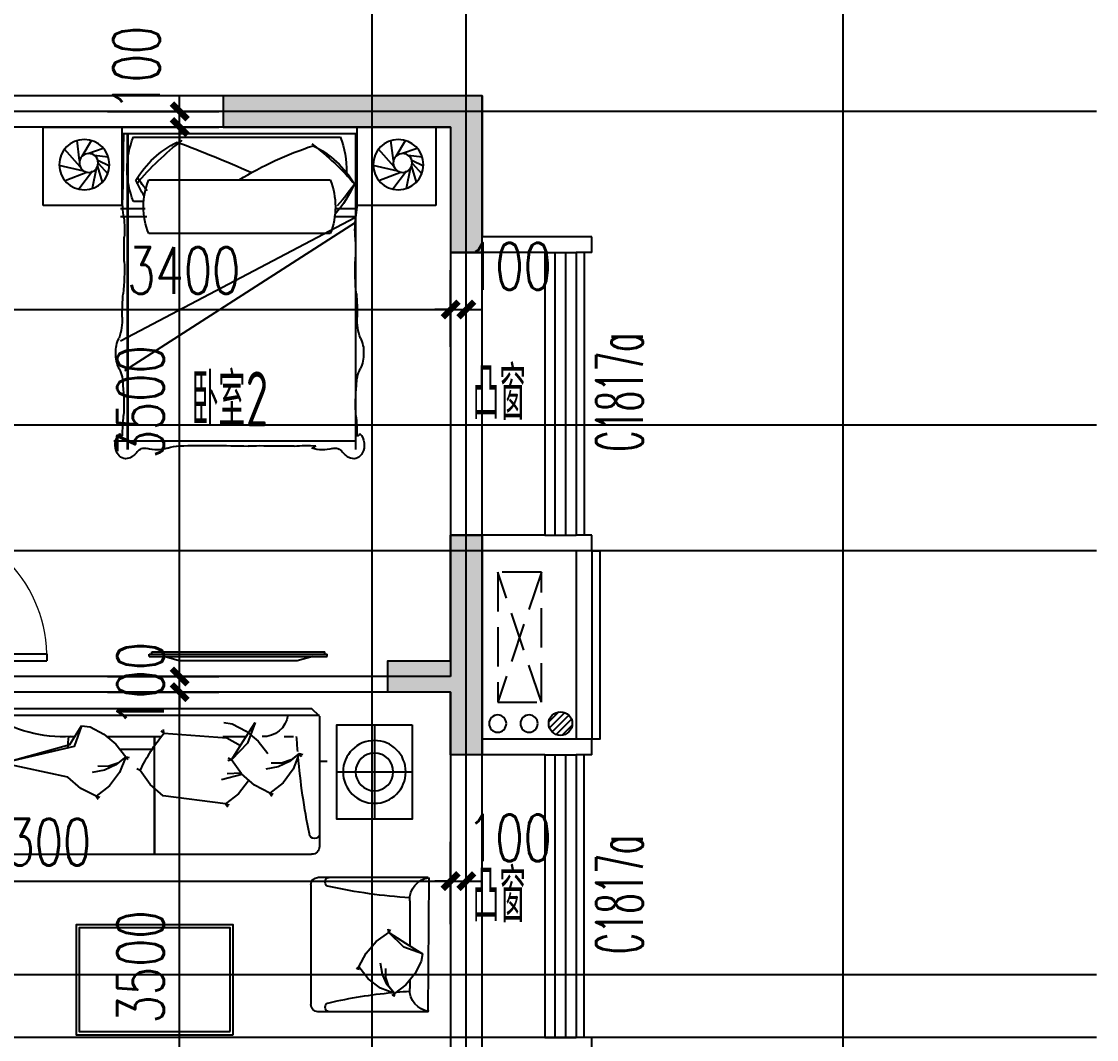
# Model space of a CAD drawing. Extents: x -129588 to 17450, y 1144 to 109436.
# Drawn here: x -1348 to 5501, y 29986 to 36471 of the extents above; entities that cross this region are included whole.
import ezdxf

# ---------------------------------------------------------------- set-up
doc = ezdxf.new("R2010")
doc.units = 0
doc.header["$LTSCALE"] = 1000
doc.header["$MEASUREMENT"] = 0
doc.linetypes.add('DASH', pattern=[0.35, 0.25, -0.1])
for name, color, linetype, plot in [('_S-PS(排水管)', 255, 'Continuous', False), ('A-area(算全面积)', 21, 'Continuous', False), ('A-area(算半面积)', 23, 'Continuous', False), ('A-FUR', 8, 'Continuous', False)]:
    doc.layers.add(name, color=color, linetype=linetype, plot=plot)
for name, color, linetype in [('_S-YS(雨水管)', 3, 'Continuous'), ('_S-空调立管', 7, 'Continuous'), ('A-看线', 105, 'Continuous'), ('A-空调室外机', 5, 'DASH'), ('A-第三道尺寸线', 105, 'Continuous'), ('A-线脚看线', 9, 'Continuous'), ('DOTE', 16, 'Continuous'), ('NL', 5, 'Continuous'), ('PUB_HATCH', 8, 'Continuous'), ('PUB_TEXT', 7, 'Continuous'), ('WALL', 2, 'Continuous'), ('WINDOW', 4, 'Continuous'), ('WINDOW_TEXT', 7, 'Continuous'), ('剪力墙', 6, 'Continuous'), ('栏杆', 142, 'Continuous')]:
    doc.layers.add(name, color=color, linetype=linetype)
doc.styles.add('_TCH_DIM_T3', font='SIMPLEX.shx', dxfattribs={"width": 0.705882, "bigfont": 'GBCBIG.shx'})
doc.styles.add('_TCH_WINDOW', font='SIMPLEX.shx', dxfattribs={"width": 0.7, "height": 3.5, "bigfont": 'GBCBIG.shx'})
doc.styles.get("Standard").update_dxf_attribs({"font": 'gbenor.shx', "width": 0.7, "bigfont": 'gbcbig.shx'})
doc.dimstyles.new('_TCH_ARCH&&100', dxfattribs={"dimtxt": 297.5, "dimasz": 100, "dimexe": 250, "dimexo": 300, "dimgap": 100, "dimtad": 1, "dimdec": 0, "dimzin": 0, "dimdsep": 46, "dimtxsty": '_TCH_DIM_T3', "dimblk": 'ARCHTICK', "dimcen": 0.09, "dimclrt": 7, "dimazin": 2, "dimtfac": 1, "dimtdec": 0, "dimtix": 1, "dimtmove": 2, "dimatfit": 3, "dimfxl": 0, "dimtolj": 1, "dimtzin": 0, "dimarcsym": 0})

# ---------------------------------------------------------------- blocks, each defined once
blk = doc.blocks.new('jgjlq030328')
at = {"layer": 'PUB_HATCH'}
for points in [[(-244735, 27311.9), (-244735, 28311.9), (-246385, 28311.9), (-246385, 28111.9), (-244935, 28111.9), (-244935, 27311.9)], [(-244735, 25511.9), (-244735, 24111.9), (-244935, 24111.9), (-244935, 24511.9), (-245335, 24511.9), (-245335, 24711.9), (-244935, 24711.9), (-244935, 25511.9)]]:
    blk.add_hatch(color=256, dxfattribs=at).paths.add_polyline_path(points)
at = {"layer": '剪力墙'}
for points in [[(-244735, 27311.9), (-244735, 28311.9), (-246385, 28311.9), (-246385, 28111.9), (-244935, 28111.9), (-244935, 27311.9)], [(-244735, 25511.9), (-244735, 24111.9), (-244935, 24111.9), (-244935, 24511.9), (-245335, 24511.9), (-245335, 24711.9), (-244935, 24711.9), (-244935, 25511.9)]]:
    blk.add_lwpolyline(points, close=True, dxfattribs=at)
blk = doc.blocks.new('zhouxianssceng0329')
at = {"layer": 'DOTE'}
for p, q in [((886.3, 144298.2), (886.3, 156469.4)), ((1486.3, 147398.2), (1486.3, 156469.4)), ((3886.3, 132089.9), (3886.3, 156469.4)), ((5501.3, 154698.2), (-8413.7, 154698.2)), ((5501.3, 152698.2), (-8413.7, 152698.2)), ((5501.3, 151898.2), (-20013.7, 151898.2)), ((5501.3, 149198.2), (-22013.7, 149198.2)), ((5501.3, 148798.2), (-44988.6, 148798.2))]:
    blk.add_line(p, q, dxfattribs=at)
blk = doc.blocks.new('A$C40FB7DD8')
at = {"layer": 'A-FUR'}
for p, q in [((41.5, 2879.3), (0, 2829.3)), ((41.5, 2879.3), (41.5, 780.5)), ((878.2, 2880.5), (48.2, 2880.5)), ((878.2, 2880.5), (48.2, 2880.5)), ((0, 2829.3), (0, 830.5)), ((928.2, 2830.5), (928.2, 830.5)), ((928.2, 2830.5), (928.2, 830.5)), ((178.2, 2380.5), (178.2, 2340.1)), ((178.2, 2380.5), (178.2, 2340.1)), ((178.2, 2136.3), (178.2, 1788.7)), ((178.2, 2136.3), (178.2, 1788.7)), ((258.2, 2052.9), (258.2, 1846.2)), ((258.2, 2052.9), (258.2, 1846.2)), ((928.2, 1830.5), (178.2, 1830.5)), ((178.2, 1830.5), (234.9, 1830.5)), ((928.2, 1830.5), (178.2, 1830.5)), ((178.2, 1830.5), (234.9, 1830.5)), ((508.2, 1830.5), (928.2, 1830.5)), ((508.2, 1830.5), (928.2, 1830.5)), ((178.2, 1396.7), (178.2, 1246.9)), ((178.2, 1396.7), (178.2, 1246.9)), ((178.2, 1005.8), (178.2, 945.4)), ((178.2, 1005.8), (178.2, 945.4)), ((48.2, 780.5), (0, 830.5)), ((1120.8, 835.2), (1885.8, 835.2)), ((48.2, 780.5), (878.2, 780.5)), ((48.2, 780.5), (878.2, 780.5)), ((1075.8, 88.2), (1075.8, 790.2)), ((1930.8, 88.2), (1930.8, 790.2)), ((403.2, 670.5), (403.2, 190.5)), ((403.2, 670.5), (403.2, 190.5)), ((103.2, 430.5), (703.2, 430.5)), ((1224.3, 205.2), (1511.1, 205.2)), ((1728.1, 205.2), (1782.4, 205.2)), ((1930.8, 88.2), (1076.9, 82.1))]:
    blk.add_line(p, q, dxfattribs=at)
for points in [[(346.7, 2797.9), (335.5, 2818.2)], [(346.7, 2797.9), (335.5, 2818.2)], [(346.7, 2797.9), (351.9, 2820.8)], [(346.7, 2797.9), (351.9, 2820.8)], [(108.7, 2296.4), (240.3, 2344.4), (346.7, 2797.9), (228.5, 2371.8), (108.7, 2296.4)], [(108.7, 2296.4), (240.3, 2344.4), (346.7, 2797.9), (228.5, 2371.8), (108.7, 2296.4)], [(558.7, 2203.4), (508, 2301.4), (436, 2383.9), (346.7, 2797.9)], [(558.7, 2203.4), (508, 2301.4), (436, 2383.9), (346.7, 2797.9)], [(108.7, 2296.4), (116.7, 2242), (163.4, 2154.2), (227.2, 2077.4), (306.1, 2015.1)], [(108.7, 2296.4), (116.7, 2242), (163.4, 2154.2), (227.2, 2077.4), (306.1, 2015.1)], [(306.1, 2015.1), (358.2, 2076.9), (392.2, 2149.6), (406.1, 2229.1)], [(306.1, 2015.1), (358.2, 2076.9), (392.2, 2149.6), (406.1, 2229.1)], [(306.1, 2015.1), (406.1, 2054.1), (492.6, 2118.4), (558.7, 2203.4), (577.5, 2190.4)], [(306.1, 2015.1), (406.1, 2054.1), (492.6, 2118.4), (558.7, 2203.4), (577.5, 2190.4)], [(306.1, 2015.1), (346.8, 2066.1), (367.7, 2128.1), (367.2, 2193.4)], [(306.1, 2015.1), (346.8, 2066.1), (367.7, 2128.1), (367.2, 2193.4)], [(558.7, 2203.4), (564.9, 2180.8)], [(558.7, 2203.4), (564.9, 2180.8)], [(306.1, 2015.1), (312.3, 1992.4)], [(306.1, 2015.1), (324.9, 2002.1)], [(306.1, 2015.1), (312.3, 1992.4)], [(306.1, 2015.1), (324.9, 2002.1)], [(394.2, 1922.8), (383.8, 1943.3)], [(394.2, 1922.8), (383.8, 1943.3)], [(606, 1379.1), (555.5, 1776.4), (483.5, 1858.8), (394.2, 1922.8)], [(606, 1379.1), (555.5, 1776.4), (483.5, 1858.8), (394.2, 1922.8)], [(157, 1771.5), (140.8, 1789.4)], [(157, 1771.5), (140.8, 1789.4)], [(157, 1771.5), (133.8, 1775)], [(157, 1771.5), (133.8, 1775)], [(157, 1771.5), (185.8, 1370.1), (234.4, 1282.6)], [(157, 1771.5), (185.8, 1370.1), (234.4, 1282.6)], [(88.4, 1390.3), (96.4, 1335.9), (143.1, 1248.1), (206.9, 1171.3), (285.8, 1109)], [(88.4, 1390.3), (96.4, 1335.9), (143.1, 1248.1), (206.9, 1171.3), (285.8, 1109)], [(419, 1274.8), (454.1, 1405)], [(419, 1274.8), (454.1, 1405)], [(459.1, 1232.4), (542.6, 1295.7), (606, 1379.1)], [(459.1, 1232.4), (542.6, 1295.7), (606, 1379.1)], [(606, 1379.1), (624.9, 1365.3)], [(606, 1379.1), (612.4, 1355.7)], [(606, 1379.1), (624.9, 1365.3)], [(606, 1379.1), (612.4, 1355.7)], [(88.4, 1190.3), (220, 1238.3), (326.4, 1341.9), (208.2, 1265.8), (88.4, 1190.3)], [(88.4, 1190.3), (220, 1238.3), (326.4, 1341.9), (208.2, 1265.8), (88.4, 1190.3)], [(326.4, 1341.9), (315.2, 1362.1)], [(326.4, 1341.9), (315.2, 1362.1)], [(326.4, 1341.9), (331.6, 1364.7)], [(326.4, 1341.9), (331.6, 1364.7)], [(538.4, 1097.4), (487.7, 1195.4), (415.6, 1277.8), (326.4, 1341.9)], [(538.4, 1097.4), (487.7, 1195.4), (415.6, 1277.8), (326.4, 1341.9)], [(411, 1282.1), (415.4, 1368.5)], [(411, 1282.1), (415.4, 1368.5)], [(285.8, 909), (337.8, 970.9), (371.8, 1043.5), (385.7, 1123)], [(285.8, 909), (337.8, 970.9), (371.8, 1043.5), (385.7, 1123)], [(285.8, 909), (385.8, 948.1), (472.2, 1012.4), (538.4, 1097.4), (557.1, 1084.4)], [(285.8, 909), (385.8, 948.1), (472.2, 1012.4), (538.4, 1097.4), (557.1, 1084.4)], [(538.4, 1097.4), (544.5, 1074.7)], [(538.4, 1097.4), (544.5, 1074.7)], [(285.8, 909), (326.5, 960), (347.4, 1022.1), (346.9, 1087.3)], [(285.8, 909), (326.5, 960), (347.4, 1022.1), (346.9, 1087.3)], [(285.8, 909), (291.9, 886.4)], [(285.8, 909), (304.5, 896)], [(285.8, 909), (291.9, 886.4)], [(285.8, 909), (304.5, 896)], [(335.5, 780.5), (335.5, 730.5)], [(1645.6, 529.3), (1557.4, 483.7), (1483.2, 418.8), (1425.6, 338.5)], [(1815.1, 302), (1780, 391.9), (1722.1, 469.8), (1645.6, 529.3), (1657.4, 546.2)], [(1645.6, 529.3), (1666, 534.9)], [(1425.6, 338.5), (1405, 343.2)], [(1815.1, 302), (1759.5, 348.8), (1694.1, 379.4), (1622.5, 391.9)], [(1815.1, 302), (1769.3, 338.6), (1713.4, 357.4), (1654.7, 356.9)], [(1425.6, 338.5), (1407.4, 328.4)], [(1562, 124.3), (1518.8, 242.7), (1425.6, 338.5), (1494.1, 232.2), (1562, 124.3)], [(1562, 124.3), (1610.9, 131.5), (1689.9, 173.5), (1759.1, 230.9), (1815.1, 302)], [(1815.1, 302), (1826.9, 318.8)], [(1815.1, 302), (1835.5, 307.5)]]:
    blk.add_lwpolyline(points, dxfattribs=at)
for points in [[(2077.4, 1330.5), (1377.4, 1330.5), (1377.4, 2330.5), (2077.4, 2330.5)], [(2057.4, 1350.5), (1397.4, 1350.5), (1397.4, 2310.5), (2057.4, 2310.5)], [(103.2, 190.5), (703.2, 190.5), (703.2, 670.5), (103.2, 670.5)], [(103.2, 190.5), (703.2, 190.5), (703.2, 670.5), (103.2, 670.5)]]:
    blk.add_lwpolyline(points, close=True, dxfattribs=at)
for radius in [200, 200, 120, 120]:
    blk.add_circle((403.2, 430.5), radius, dxfattribs=at)
for centre, radius, start, end in [((-691.2, 2409.1), 870.5, 357.129, 32.68925), ((-691.2, 2409.1), 870.5, 357.129, 32.68925), ((796.2, 2848.5), 32, 272.87671, 87.12329), ((796.2, 2848.5), 32, 272.87671, 87.12329), ((878.2, 2830.5), 50, 0, 90), ((878.2, 2830.5), 50, 0, 90), ((-79.7, 7198.9), 4469.4, 276.22845, 281.32246), ((-79.7, 7198.9), 4469.4, 276.22845, 281.32246), ((17.7, 4838), 2462.8, 273.73773, 275.43738), ((17.7, 4838), 2462.8, 273.73773, 275.43738), ((893.1, 878.9), 1157, 115.54225, 129.51011), ((893.1, 878.9), 1157, 115.54225, 129.51011), ((20.8, 1137.9), 157.6, 277.53796, 2.71358), ((20.8, 1137.9), 157.6, 277.53796, 2.71358), ((-20, -2497.3), 3428.8, 85.0947, 86.69097), ((-20, -2497.3), 3428.8, 85.0947, 86.69097), ((-55.1, -3291.8), 4223.3, 78.34832, 85.12174), ((-55.1, -3291.8), 4223.3, 78.34832, 85.12174), ((796.2, 812.4), 32, 272.87671, 87.12329), ((796.2, 812.4), 32, 272.87671, 87.12329), ((878.2, 830.5), 50, 270, 0), ((878.2, 830.5), 50, 270, 0), ((1120.8, 790.2), 45, 90, 180), ((1120.8, 790.2), 45, 90, 180), ((1885.8, 790.2), 45, 0, 90), ((1104.6, 716.4), 28.8, 2.87671, 177.12329), ((1104.6, 716.4), 28.8, 2.87671, 177.12329), ((-2199, -8.8), 3410.7, 3.59076, 12.30096), ((-2199, -8.8), 3410.7, 3.59076, 12.30096), ((4880.8, 26.8), 3085.9, 167.06015, 174.57772), ((1902.1, 716.4), 28.8, 2.87671, 177.12329), ((4880.8, 26.8), 3085.9, 175.0947, 176.69097), ((1217.6, 63.5), 141.9, 87.28642, 172.46204), ((1789.1, 63.5), 141.9, 7.53796, 92.71358)]:
    blk.add_arc(centre, radius, start, end, dxfattribs=at)
blk = doc.blocks.new('床-次')
for p, q in [((0, 1250), (-500, 1250)), ((-500, 1250), (-500, 750)), ((0, 750), (0, 1250)), ((-211.2, 1097.1), (-246.7, 1171.4)), ((-251.5, 1094.8), (-351.2, 1125.9)), ((-230.3, 1099.5), (-298, 1160.7)), ((-179.1, 1074.2), (-189.7, 1163.7)), ((-168.5, 1032.8), (-133.7, 1131.8)), ((-281.6, 1064.1), (-395.4, 976.5)), ((-264.8, 1087), (-391.3, 1061.6)), ((-287.6, 1032.1), (-341.4, 888.3)), ((-185.3, 997.5), (-85.7, 1056.5)), ((-279.8, 1009.2), (-244.4, 851.5)), ((-253.8, 985.3), (-140.1, 886)), ((-212.8, 981.5), (-86.3, 964.7)), ((-40, 738.5), (-2054.4, 738.5)), ((-40, 738.5), (-2054.4, 738.5)), ((-1999.7, 738.5), (-1999.7, -801.2)), ((-608.2, 738.5), (-1552.4, -732.5)), ((-575.1, 738.5), (-1363.6, -758.2)), ((-570.6, 738.5), (-570.6, 606)), ((-519.8, 738.5), (-519.8, 615.5)), ((-500, 750), (0, 750)), ((-40, -750), (-40, 750)), ((-40, 750), (0, 750)), ((0, 750), (0, -750)), ((-63, -675.7), (-63, 640.9)), ((-678.3, 577.3), (-678.3, -578.2)), ((-336.3, -578.2), (-336.3, 577.3)), ((-570.6, -590.9), (-570.6, -758.2)), ((-519.8, -600.4), (-519.8, -758.2)), ((-473.4, -610.8), (-473.4, -675.7)), ((-40, -711.5), (-2054.4, -711.5)), ((-40, -715.5), (-2054.4, -715.5)), ((0, -750), (-500, -750)), ((-500, -750), (-500, -1250)), ((0, -750), (-40, -750)), ((0, -1250), (0, -750)), ((-251.5, -905.2), (-351.2, -874.1)), ((-230.3, -900.5), (-298, -839.3)), ((-211.2, -902.9), (-246.7, -828.6)), ((-179.1, -925.8), (-189.7, -836.3)), ((-168.5, -967.2), (-133.7, -868.2)), ((-281.6, -935.9), (-395.4, -1023.5)), ((-264.8, -913), (-391.3, -938.4)), ((-185.3, -1002.5), (-85.7, -943.5)), ((-287.6, -967.9), (-341.4, -1111.7)), ((-279.8, -990.8), (-244.4, -1148.5)), ((-253.8, -1014.7), (-140.1, -1114)), ((-212.8, -1018.5), (-86.3, -1035.3)), ((-500, -1250), (0, -1250))]:
    blk.add_line(p, q)
for centre, radius in [((-239.3, 1011.5), 160), ((-228.1, 1039.5), 60), ((-239.3, -988.5), 160), ((-228.1, -960.5), 60)]:
    blk.add_circle(centre, radius)
for centre, radius, start, end in [((-2050.6, 726), 61.8, 114.65516, 197.05817), ((-2025.4, 689.2), 106, 45.78413, 118.72126), ((-1950.6, 749.2), 16, 93.39574, 183.44183), ((-1636.1, 955.2), 209.3, 267.15615, 297.45765), ((-1447.1, 581), 209.9, 87.96316, 116.12762), ((-1430.8, 599), 192, 63.04698, 92.64916), ((-1225.8, 1105.3), 355.3, 250.60635, 272.32801), ((-1983, 763.6), 138.4, 203.70607, 231.95597), ((-1965.7, -466.9), 1215.2, 83.96781, 90.04075), ((-1770.2, 1899.8), 1160.2, 266.64954, 276.11997), ((-1221.3, -1525.3), 2275.6, 85.96877, 89.74947), ((-909.2, 2045.3), 1309.4, 263.33019, 272.35813), ((-778.2, -773.7), 1512.6, 87.0776, 92.9224), ((-655.9, 1541.2), 805.5, 266.782, 275.59148), ((-480.7, 163.8), 583.8, 86.03666, 99.53314), ((-58.4, 47), 749.3, 113.83469, 131.46224), ((532.5, -530), 1548.8, 124.57489, 131.88808), ((-774.9, -20652.4), 21401.2, 88.49238, 89.10433), ((-1546.8, -636.7), 1810.6, 37.31306, 49.42063), ((-689.8, 185.7), 637.9, 26.40883, 59.00025), ((-160, -2198.1), 2939.9, 87.66163, 91.01156), ((-2098.3, 610.2), 53.6, 340.23108, 55.86441), ((-268.2, 142.5), 539, 67.62117, 92.10241), ((-1819.9, 531), 236, 164.99871, 197.18078), ((-507.3, 161.9), 449.1, 67.62117, 112.37883), ((-2002.9, 452.2), 43.4, 129.07345, 167.94605), ((-2962.5, 430.3), 933.9, 354.95264, 3.41649), ((-2185.6, 1136.9), 2172.2, 328.3558, 342.10444), ((5743.4, 272.5), 7776, 179.44258, 181.07566), ((-1219.9, 79.3), 812.7, 176.67233, 181.72422), ((-7673.2, -3224.4), 8087.9, 20.45865, 24.04845), ((-9950.5, -199.5), 7922.3, 358.6733, 1.8401), ((-2329.2, -362.3), 299.6, 341.30518, 356.04213), ((-1523.8, 732.7), 1810.6, 309.96455, 322.68694), ((-666.8, -113.7), 637.9, 300.99975, 333.59117), ((-1819.9, -528), 236, 162.81922, 195.00129), ((-2098.3, -607.2), 53.6, 304.13559, 19.76892), ((-507.3, -162.9), 449.1, 247.62117, 292.37883), ((-35.4, 25), 749.3, 237.46377, 246.16531), ((555.5, 626), 1548.8, 231.63721, 235.42511), ((-1983, -760.6), 138.4, 128.04403, 156.29393), ((-268.2, -177.3), 539, 247.62117, 292.37883), ((-2050.6, -723), 61.8, 162.94183, 245.34484), ((-1950.6, -746.2), 16, 176.55817, 266.60426), ((-1965.7, 469.9), 1215.2, 269.95925, 276.03219), ((-1770.2, -1896.8), 1160.2, 83.88003, 93.35046), ((-1636.1, -952.2), 209.3, 62.54235, 92.84385), ((-1225.8, -1102.3), 355.3, 87.67199, 109.39365), ((-1221.3, 1528.3), 2275.6, 270.25053, 274.03123), ((-909.2, -2042.3), 1309.4, 87.64187, 96.66981), ((-778.2, 776.7), 1512.6, 267.0776, 272.9224), ((-655.9, -1538.2), 805.5, 84.40852, 93.218), ((-480.7, -160.8), 583.8, 260.46686, 273.96334), ((-774.9, 20655.4), 21401.2, 270.89567, 271.50762), ((-160, 2201.1), 2939.9, 268.98844, 272.33837), ((-2025.4, -686.2), 106, 241.27874, 314.21587), ((-1447.1, -578), 209.9, 243.87238, 272.03684), ((-1430.8, -596), 192, 267.35084, 296.95302)]:
    blk.add_arc(centre, radius, start, end)
at = {"text_generation_flag": 4, "width": 0.8, "flags": 9}
for tag, p in [('XSIZE', (-239.3, 1011.5)), ('YSIZE', (-239.3, 1011.5)), ('XSIZE', (-239.3, -988.5)), ('YSIZE', (-239.3, -988.5))]:
    blk.add_attdef(tag, p, '', height=0.5, rotation=180, dxfattribs=at)
blk = doc.blocks.new('32Y54')
at = {"linetype": 'DASH', "ltscale": 20}
for p, q in [((-6926.5, 151563.5), (-6926.5, 152666.1)), ((-6911.2, 152666.1), (-6926.5, 152666.1)), ((-6911.2, 151548.5), (-6911.2, 152682.5)), ((-6911.2, 151548.5), (-6911.2, 152682.5)), ((-6896.2, 152682.5), (-6911.2, 152682.5)), ((-6896.2, 151548.5), (-6896.2, 152682.5)), ((-6896.2, 152590), (-6868.9, 152491.4)), ((-6868.9, 152491.4), (-6868.9, 151747.1)), ((-6896.2, 151648.5), (-6868.9, 151747.1)), ((-6896.2, 151548.5), (-6911.2, 151548.5))]:
    blk.add_line(p, q, dxfattribs=at)
at = {"linetype": 'ByBlock', "ltscale": 20}
blk.add_line((-6911.2, 151563.5), (-6926.5, 151563.5), dxfattribs=at)
blk = doc.blocks.new('ktswaj')
at = {"linetype": 'DASH'}
blk.add_lwpolyline([(15990.1, 179082.6), (15990.1, 178253.3), (16268.4, 178253.3), (16268.4, 179082.6)], close=True, dxfattribs=at)
for points in [[(15990.1, 179082.6), (16268.4, 178253.3)], [(15990.1, 178253.3), (16268.4, 179082.6)]]:
    blk.add_lwpolyline(points, dxfattribs=at)
blk = doc.blocks.new('$TCHSYS$WIN2D')
for p, q in [((-0.5, 0.5), (0.5, 0.5)), ((-0.5, 0.5), (-0.5, -0.5)), ((0.5, 0.5), (0.5, -0.5)), ((0.5, 0.1667), (-0.5, 0.1667)), ((0.5, -0.1667), (-0.5, -0.1667)), ((-0.5, -0.5), (0.5, -0.5))]:
    blk.add_line(p, q)
blk = doc.blocks.new('$DorLib2D$00000001')
for p, q in [((0.45, 0.975), (0.5, 0.975)), ((0.45, 0), (0.45, 0.975)), ((0.5, 0), (0.5, 0.975)), ((0.5, 0), (0.45, 0))]:
    blk.add_line(p, q)
at = {"lineweight": 13}
blk.add_arc((0.475, 0), 0.975, 91.46928, 180, dxfattribs=at)
blk = doc.blocks.new('_ArchTick')
at = {"color": 0, "linetype": 'ByBlock', "const_width": 0.4}
blk.add_lwpolyline([(-0.5, -0.5), (0.5, 0.5)], dxfattribs=at)
blk = doc.blocks.new('*D1096')
at = {"layer": 'A-第三道尺寸线', "color": 0, "lineweight": -2, "transparency": 16777216}
for p, q in [((9139.2, 183811.7), (9139.2, 183911.7)), ((8680, 183811.7), (9389.2, 183811.7)), ((9139.2, 183711.7), (9139.2, 183811.7)), ((8680, 183711.7), (9389.2, 183711.7)), ((9139.2, 183711.7), (9139.2, 183611.7))]:
    blk.add_line(p, q, dxfattribs=at)
at = {"layer": 'Defpoints', "color": 0, "transparency": 16777216}
for p in [(8380, 183811.7), (9139.2, 183811.7), (8380, 183711.7)]:
    blk.add_point(p, dxfattribs=at)
at = {"layer": 'A-第三道尺寸线', "color": 0, "lineweight": -2, "transparency": 16777216, "xscale": 100, "yscale": 100, "zscale": 100}
for p, rotation in [((9139.2, 183811.7), 270), ((9139.2, 183711.7), 90)]:
    blk.add_blockref('_ArchTick', p, dxfattribs=dict(at, rotation=rotation))
at = {"layer": 'A-第三道尺寸线', "color": 7, "transparency": 16777216, "insert": (8864.2, 184086.7), "char_height": 297.5, "attachment_point": 5, "rotation": 90, "style": '_TCH_DIM_T3'}
blk.add_mtext('\\A1;100', dxfattribs=at)
blk = doc.blocks.new('*D1097')
at = {"layer": 'A-第三道尺寸线', "color": 0, "lineweight": -2, "transparency": 16777216}
for p, q in [((8680, 183711.7), (9389.2, 183711.7)), ((9139.2, 180211.7), (9139.2, 183711.7)), ((8680, 180211.7), (9389.2, 180211.7))]:
    blk.add_line(p, q, dxfattribs=at)
at = {"layer": 'Defpoints', "color": 0, "transparency": 16777216}
for p in [(8380, 183711.7), (9139.2, 183711.7), (8380, 180211.7)]:
    blk.add_point(p, dxfattribs=at)
at = {"layer": 'A-第三道尺寸线', "color": 0, "lineweight": -2, "transparency": 16777216, "xscale": 100, "yscale": 100, "zscale": 100}
for p, rotation in [((9139.2, 183711.7), 90), ((9139.2, 180211.7), 270)]:
    blk.add_blockref('_ArchTick', p, dxfattribs=dict(at, rotation=rotation))
at = {"layer": 'A-第三道尺寸线', "color": 7, "transparency": 16777216, "insert": (8890.5, 181961.7), "char_height": 297.5, "attachment_point": 5, "rotation": 90, "style": '_TCH_DIM_T3'}
blk.add_mtext('\\A1;3500', dxfattribs=at)
blk = doc.blocks.new('*D1098')
at = {"layer": 'A-第三道尺寸线', "color": 0, "lineweight": -2, "transparency": 16777216}
for p, q in [((9139.2, 180211.7), (9139.2, 180311.7)), ((8680, 180211.7), (9389.2, 180211.7)), ((9139.2, 180111.7), (9139.2, 180211.7)), ((8680, 180111.7), (9389.2, 180111.7)), ((9139.2, 180111.7), (9139.2, 180011.7))]:
    blk.add_line(p, q, dxfattribs=at)
at = {"layer": 'Defpoints', "color": 0, "transparency": 16777216}
for p in [(8380, 180211.7), (9139.2, 180211.7), (8380, 180111.7)]:
    blk.add_point(p, dxfattribs=at)
at = {"layer": 'A-第三道尺寸线', "color": 0, "lineweight": -2, "transparency": 16777216, "xscale": 100, "yscale": 100, "zscale": 100}
for p, rotation in [((9139.2, 180211.7), 270), ((9139.2, 180111.7), 90)]:
    blk.add_blockref('_ArchTick', p, dxfattribs=dict(at, rotation=rotation))
at = {"layer": 'A-第三道尺寸线', "color": 7, "transparency": 16777216, "insert": (8890.5, 180161.7), "char_height": 297.5, "attachment_point": 5, "rotation": 90, "style": '_TCH_DIM_T3'}
blk.add_mtext('\\A1;100', dxfattribs=at)
blk = doc.blocks.new('*D1099')
at = {"layer": 'A-第三道尺寸线', "color": 0, "lineweight": -2, "transparency": 16777216}
for p, q in [((8680, 180111.7), (9389.2, 180111.7)), ((9139.2, 176611.7), (9139.2, 180111.7)), ((8680, 176611.7), (9389.2, 176611.7))]:
    blk.add_line(p, q, dxfattribs=at)
at = {"layer": 'Defpoints', "color": 0, "transparency": 16777216}
for p in [(8380, 180111.7), (9139.2, 180111.7), (8380, 176611.7)]:
    blk.add_point(p, dxfattribs=at)
at = {"layer": 'A-第三道尺寸线', "color": 0, "lineweight": -2, "transparency": 16777216, "xscale": 100, "yscale": 100, "zscale": 100}
for p, rotation in [((9139.2, 180111.7), 90), ((9139.2, 176611.7), 270)]:
    blk.add_blockref('_ArchTick', p, dxfattribs=dict(at, rotation=rotation))
at = {"layer": 'A-第三道尺寸线', "color": 7, "transparency": 16777216, "insert": (8890.5, 178361.7), "char_height": 297.5, "attachment_point": 5, "rotation": 90, "style": '_TCH_DIM_T3'}
blk.add_mtext('\\A1;3500', dxfattribs=at)
blk = doc.blocks.new('*D1103')
at = {"layer": 'A-第三道尺寸线', "color": 0, "lineweight": -2, "transparency": 16777216}
for p, q in [((10865.5, 182311.7), (10865.5, 182799.5)), ((10965.5, 182311.7), (10965.5, 182799.5)), ((10865.5, 182549.5), (10765.5, 182549.5)), ((10865.5, 182549.5), (10965.5, 182549.5)), ((10965.5, 182549.5), (11065.5, 182549.5))]:
    blk.add_line(p, q, dxfattribs=at)
at = {"layer": 'Defpoints', "color": 0, "transparency": 16777216}
for p in [(10965.5, 182549.5), (10865.5, 182011.7), (10965.5, 182011.7)]:
    blk.add_point(p, dxfattribs=at)
at = {"layer": 'A-第三道尺寸线', "color": 0, "lineweight": -2, "transparency": 16777216, "xscale": 100, "yscale": 100, "zscale": 100}
blk.add_blockref('_ArchTick', (10865.5, 182549.5), dxfattribs=at)
at = {"layer": 'A-第三道尺寸线', "color": 0, "lineweight": -2, "transparency": 16777216, "xscale": 100, "yscale": 100, "zscale": 100, "rotation": 180}
blk.add_blockref('_ArchTick', (10965.5, 182549.5), dxfattribs=at)
at = {"layer": 'A-第三道尺寸线', "color": 7, "transparency": 16777216, "insert": (11240.5, 182824.5), "char_height": 297.5, "attachment_point": 5, "style": '_TCH_DIM_T3'}
blk.add_mtext('\\A1;100', dxfattribs=at)
blk = doc.blocks.new('*D1104')
at = {"layer": 'A-第三道尺寸线', "color": 0, "lineweight": -2, "transparency": 16777216}
for p, q in [((7465.5, 182311.7), (7465.5, 182799.5)), ((10865.5, 182311.7), (10865.5, 182799.5)), ((7465.5, 182549.5), (10865.5, 182549.5))]:
    blk.add_line(p, q, dxfattribs=at)
at = {"layer": 'Defpoints', "color": 0, "transparency": 16777216}
for p in [(10865.5, 182549.5), (7465.5, 182011.7), (10865.5, 182011.7)]:
    blk.add_point(p, dxfattribs=at)
at = {"layer": 'A-第三道尺寸线', "color": 0, "lineweight": -2, "transparency": 16777216, "xscale": 100, "yscale": 100, "zscale": 100, "rotation": 180}
blk.add_blockref('_ArchTick', (7465.5, 182549.5), dxfattribs=at)
at = {"layer": 'A-第三道尺寸线', "color": 0, "lineweight": -2, "transparency": 16777216, "xscale": 100, "yscale": 100, "zscale": 100}
blk.add_blockref('_ArchTick', (10865.5, 182549.5), dxfattribs=at)
at = {"layer": 'A-第三道尺寸线', "color": 7, "transparency": 16777216, "insert": (9165.5, 182798.3), "char_height": 297.5, "attachment_point": 5, "style": '_TCH_DIM_T3'}
blk.add_mtext('\\A1;3400', dxfattribs=at)
blk = doc.blocks.new('*D1114')
at = {"layer": 'A-第三道尺寸线', "color": 0, "lineweight": -2, "transparency": 16777216}
for p, q in [((5565.9, 178634.2), (5565.9, 179158)), ((10865.5, 178634.2), (10865.5, 179158)), ((5565.9, 178908), (10865.5, 178908))]:
    blk.add_line(p, q, dxfattribs=at)
at = {"layer": 'Defpoints', "color": 0, "transparency": 16777216}
for p in [(10865.5, 178908), (5565.9, 178334.2), (10865.5, 178334.2)]:
    blk.add_point(p, dxfattribs=at)
at = {"layer": 'A-第三道尺寸线', "color": 0, "lineweight": -2, "transparency": 16777216, "xscale": 100, "yscale": 100, "zscale": 100, "rotation": 180}
blk.add_blockref('_ArchTick', (5565.9, 178908), dxfattribs=at)
at = {"layer": 'A-第三道尺寸线', "color": 0, "lineweight": -2, "transparency": 16777216, "xscale": 100, "yscale": 100, "zscale": 100}
blk.add_blockref('_ArchTick', (10865.5, 178908), dxfattribs=at)
at = {"layer": 'A-第三道尺寸线', "color": 7, "transparency": 16777216, "insert": (8215.7, 179156.8), "char_height": 297.5, "attachment_point": 5, "style": '_TCH_DIM_T3'}
blk.add_mtext('\\A1;5300', dxfattribs=at)
blk = doc.blocks.new('*D1115')
at = {"layer": 'A-第三道尺寸线', "color": 0, "lineweight": -2, "transparency": 16777216}
for p, q in [((10865.5, 178634.2), (10865.5, 179158)), ((10965.5, 178634.2), (10965.5, 179158)), ((10865.5, 178908), (10765.5, 178908)), ((10865.5, 178908), (10965.5, 178908)), ((10965.5, 178908), (11065.5, 178908))]:
    blk.add_line(p, q, dxfattribs=at)
at = {"layer": 'Defpoints', "color": 0, "transparency": 16777216}
for p in [(10965.5, 178908), (10865.5, 178334.2), (10965.5, 178334.2)]:
    blk.add_point(p, dxfattribs=at)
at = {"layer": 'A-第三道尺寸线', "color": 0, "lineweight": -2, "transparency": 16777216, "xscale": 100, "yscale": 100, "zscale": 100}
blk.add_blockref('_ArchTick', (10865.5, 178908), dxfattribs=at)
at = {"layer": 'A-第三道尺寸线', "color": 0, "lineweight": -2, "transparency": 16777216, "xscale": 100, "yscale": 100, "zscale": 100, "rotation": 180}
blk.add_blockref('_ArchTick', (10965.5, 178908), dxfattribs=at)
at = {"layer": 'A-第三道尺寸线', "color": 7, "transparency": 16777216, "insert": (11240.5, 179183), "char_height": 297.5, "attachment_point": 5, "style": '_TCH_DIM_T3'}
blk.add_mtext('\\A1;100', dxfattribs=at)
blk = doc.blocks.new('ssxianjiao0329')
at = {"layer": 'A-线脚看线'}
for points in [[(2236.3, 153798.2), (2236.3, 151998.2)], [(2286.3, 151898.2), (2336.3, 151898.2), (2336.3, 150698.2), (2286.3, 150698.2)], [(2236.3, 148798.2), (2236.3, 150598.2)]]:
    blk.add_lwpolyline(points, dxfattribs=at)
blk = doc.blocks.new('_LV13')
at = {"color": 0}
for p, q in [((-0.071, 0.495), (-0.495, 0.071)), ((0.183, 0.465), (-0.465, -0.183)), ((0.354, 0.354), (-0.354, -0.354)), ((0.465, 0.183), (-0.183, -0.465)), ((0.495, -0.071), (0.071, -0.495))]:
    blk.add_line(p, q, dxfattribs=at)
blk.add_circle((0, 0), 0.5)
blk = doc.blocks.new('jfajjkjkjh')
at = {"layer": '_S-PS(排水管)'}
blk.add_lwpolyline([(-74953.3, 51730.6, 1), (-75063.3, 51730.6, 1)], format="xyb", close=True, dxfattribs=at)
at = {"layer": '_S-YS(雨水管)'}
blk.add_lwpolyline([(-74363.3, 58020.6, 1), (-74473.3, 58020.6, 1)], format="xyb", close=True, dxfattribs=at)
at = {"layer": '_S-空调立管'}
for points in [[(-74163.3, 58020.6, 1), (-74273.3, 58020.6, 1)], [(-74163.3, 54820.6, 1), (-74273.3, 54820.6, 1)]]:
    blk.add_lwpolyline(points, format="xyb", close=True, dxfattribs=at)
at = {"layer": 'NL', "ltscale": 0.5, "extrusion": (0, 0, -1), "xscale": -150, "yscale": 150, "zscale": -150}
for p in [(79318.3, 61370.6), (79618.3, 60720.6), (74018.3, 58020.6), (74218.3, 55020.6), (73868.3, 51730.6)]:
    blk.add_blockref('_LV13', p, dxfattribs=at)
blk = doc.blocks.new('a6huxing 0323')
at = {"layer": 'A-看线'}
for points in [[(10865.5, 182911.7), (10865.5, 181111.7)], [(10865.5, 179711.7), (10865.5, 177911.7)]]:
    blk.add_lwpolyline(points, dxfattribs=at)
at = {"layer": 'WALL'}
for p, q in [((11065.5, 183911.7), (7365.5, 183911.7)), ((11065.5, 183911.7), (11065.5, 183011.7)), ((10865.5, 183711.7), (7465.5, 183711.7)), ((10865.5, 183711.7), (10865.5, 182911.7)), ((11565.5, 183011.7), (11065.5, 183011.7)), ((11765.5, 183011.7), (11565.5, 183011.7)), ((11765.5, 182911.7), (11765.5, 183011.7)), ((11465.5, 182911.7), (10865.5, 182911.7)), ((11465.5, 182911.7), (11665.5, 182911.7)), ((11765.5, 182911.7), (11665.5, 182911.7)), ((10865.5, 181111.7), (10865.5, 180211.7)), ((11465.5, 181111.7), (10865.5, 181111.7)), ((11465.5, 181111.7), (11665.5, 181111.7)), ((11765.5, 181111.7), (11665.5, 181111.7)), ((11765.5, 181011.7), (11765.5, 181111.7)), ((11065.5, 181011.7), (11065.5, 180211.7)), ((11565.5, 181011.7), (11065.5, 181011.7)), ((11765.5, 181011.7), (11565.5, 181011.7)), ((10865.5, 180211.7), (7465.5, 180211.7)), ((11065.5, 180211.7), (11065.5, 179811.7)), ((10865.5, 180111.7), (7365.5, 180111.7)), ((10865.5, 180111.7), (10865.5, 179711.7)), ((11565.5, 179811.7), (11065.5, 179811.7)), ((11765.5, 179811.7), (11565.5, 179811.7)), ((11765.5, 179711.7), (11765.5, 179811.7)), ((11465.5, 179711.7), (10865.5, 179711.7)), ((11465.5, 179711.7), (11665.5, 179711.7)), ((11765.5, 179711.7), (11665.5, 179711.7)), ((10865.5, 177911.7), (10865.5, 176611.7)), ((11465.5, 177911.7), (10865.5, 177911.7)), ((11465.5, 177911.7), (11665.5, 177911.7)), ((11765.5, 177911.7), (11665.5, 177911.7)), ((11765.5, 177811.7), (11765.5, 177911.7))]:
    blk.add_line(p, q, dxfattribs=at)
at = {"layer": '栏杆'}
for points in [[(11665.5, 181011.7), (11665.5, 179811.7)], [(11765.5, 181011.7), (11765.5, 179811.7)]]:
    blk.add_lwpolyline(points, dxfattribs=at)
at = {"xscale": -1, "rotation": 90}
blk.add_blockref('A$C40FB7DD8', (10810.4, 180007), dxfattribs=at)
at = {"layer": 'A-FUR', "extrusion": (4.56361e-07, 1.25171e-07, -1), "zscale": -1.000000000000022, "rotation": 90}
blk.add_blockref('床-次', (-9520.5, 183711.5), dxfattribs=at)
at = {"layer": 'A-FUR', "color": 8, "linetype": 'DASH', "ltscale": 0.4, "extrusion": (0, 0, -1), "xscale": -1, "zscale": -1, "rotation": 90}
blk.add_blockref('32Y54', (142602.6, 173442.6), dxfattribs=at)
at = {"layer": 'A-空调室外机', "extrusion": (0, 0, -1), "xscale": -1, "zscale": -1, "rotation": 180}
blk.add_blockref('ktswaj', (-27433.9, 359129.7), dxfattribs=at)
at = {"layer": 'WINDOW'}
ref = blk.add_blockref('$TCHSYS$WIN2D', (11565.5, 182011.7), dxfattribs=dict(at, xscale=1800, yscale=-200, zscale=1800, rotation=270))
ref.add_attrib('A', 'C1817a', (12089.3, 181644.2), dxfattribs={"layer": 'WINDOW_TEXT', "height": 297.5, "rotation": 90, "style": '_TCH_WINDOW', "width": 0.494118})
ref = blk.add_blockref('$DorLib2D$00000001', (7415.5, 180761.7), dxfattribs=dict(at, xscale=900, yscale=900, zscale=900, rotation=270))
ref.add_attrib('A', 'M0923', (7239.3, 180418.7), dxfattribs={"layer": 'WINDOW_TEXT', "height": 297.5, "rotation": 90, "style": '_TCH_WINDOW', "width": 0.494118})
ref = blk.add_blockref('$TCHSYS$WIN2D', (11565.5, 178811.7), dxfattribs=dict(at, xscale=1800, yscale=-200, zscale=1800, rotation=270))
ref.add_attrib('A', 'C1817a', (12089.3, 178444.2), dxfattribs={"layer": 'WINDOW_TEXT', "height": 297.5, "rotation": 90, "style": '_TCH_WINDOW', "width": 0.494118})
at = {"layer": 'PUB_TEXT', "width": 0.7}
for s, height, p in [('凸窗', 337.59, (11005.1, 181846)), ('卧室', 337.59, (9216.3, 181805)), ('2', 350, (9560.4, 181805)), ('凸窗', 337.59, (11005.1, 178646))]:
    blk.add_text(s, height=height, dxfattribs=at).set_placement(p)
at = {"layer": 'A-第三道尺寸线'}
for base, p1, p2, angle, picture, middle in [((9139.2, 183811.7), (8380, 183711.7), (8380, 183811.7), 90, '*D1096', (8864.2, 184086.7)), ((10965.5, 182549.5), (10865.5, 182011.7), (10965.5, 182011.7), 0, '*D1103', (11240.5, 182824.5)), ((10965.5, 178908), (10865.5, 178334.2), (10965.5, 178334.2), 0, '*D1115', (11240.5, 179183))]:
    dim = blk.add_linear_dim(base=base, p1=p1, p2=p2, angle=angle, dimstyle='_TCH_ARCH&&100', dxfattribs=at)
    dim.commit()
    dim.dimension.update_dxf_attribs({"geometry": picture, "text_midpoint": middle, "dimtype": 161})
for p1, p2, distance, picture, middle in [((8380, 180211.7), (8380, 183711.7), -759.2, '*D1097', (8890.5, 181961.7)), ((7465.5, 182011.7), (10865.5, 182011.7), 537.8, '*D1104', (9165.5, 182798.3)), ((8380, 180111.7), (8380, 180211.7), -759.2, '*D1098', (8890.5, 180161.7)), ((8380, 176611.7), (8380, 180111.7), -759.2, '*D1099', (8890.5, 178361.7)), ((5565.9, 178334.2), (10865.5, 178334.2), 573.8, '*D1114', (8215.7, 179156.8))]:
    dim = blk.add_aligned_dim(p1=p1, p2=p2, distance=distance, dimstyle='_TCH_ARCH&&100', dxfattribs=at)
    dim.commit()
    dim.dimension.update_dxf_attribs({"geometry": picture, "text_midpoint": middle})

msp = doc.modelspace()

# ---------------------------------------------------------------- block references
msp.add_blockref('zhouxianssceng0329', (0, -118800))
at = {"layer": '剪力墙'}
msp.add_blockref('jgjlq030328', (246321.3, 7686.3, 0), dxfattribs=at)

# ---------------------------------------------------------------- next in the draw order: block references
msp.add_blockref('a6huxing 0323', (-9479.2, -147913.5))

# ---------------------------------------------------------------- next in the draw order: linework, layer by layer
at = {"layer": 'A-area(算全面积)'}
msp.add_lwpolyline([(286.3, 14098.2), (986.3, 14098.2), (2336.3, 14098.2), (3986.3, 14098.2), (3986.3, 24498.2), (-213.7, 24498.2), (-213.7, 25398.2), (986.3, 25398.2), (986.3, 25398.2), (986.3, 28498.2), (1586.3, 28498.2), (1586.3, 35998.2), (-8513.7, 35998.2), (-8513.7, 33198.2), (-20113.7, 33198.2)], dxfattribs=at)

# ---------------------------------------------------------------- next in the draw order: block references
msp.add_blockref('ssxianjiao0329', (0, -118800))
at = {"layer": 'A-area(算半面积)'}
msp.add_blockref('jfajjkjkjh', (76104.6, -26022.3), dxfattribs=at)

doc.saveas('drawing.dxf')
